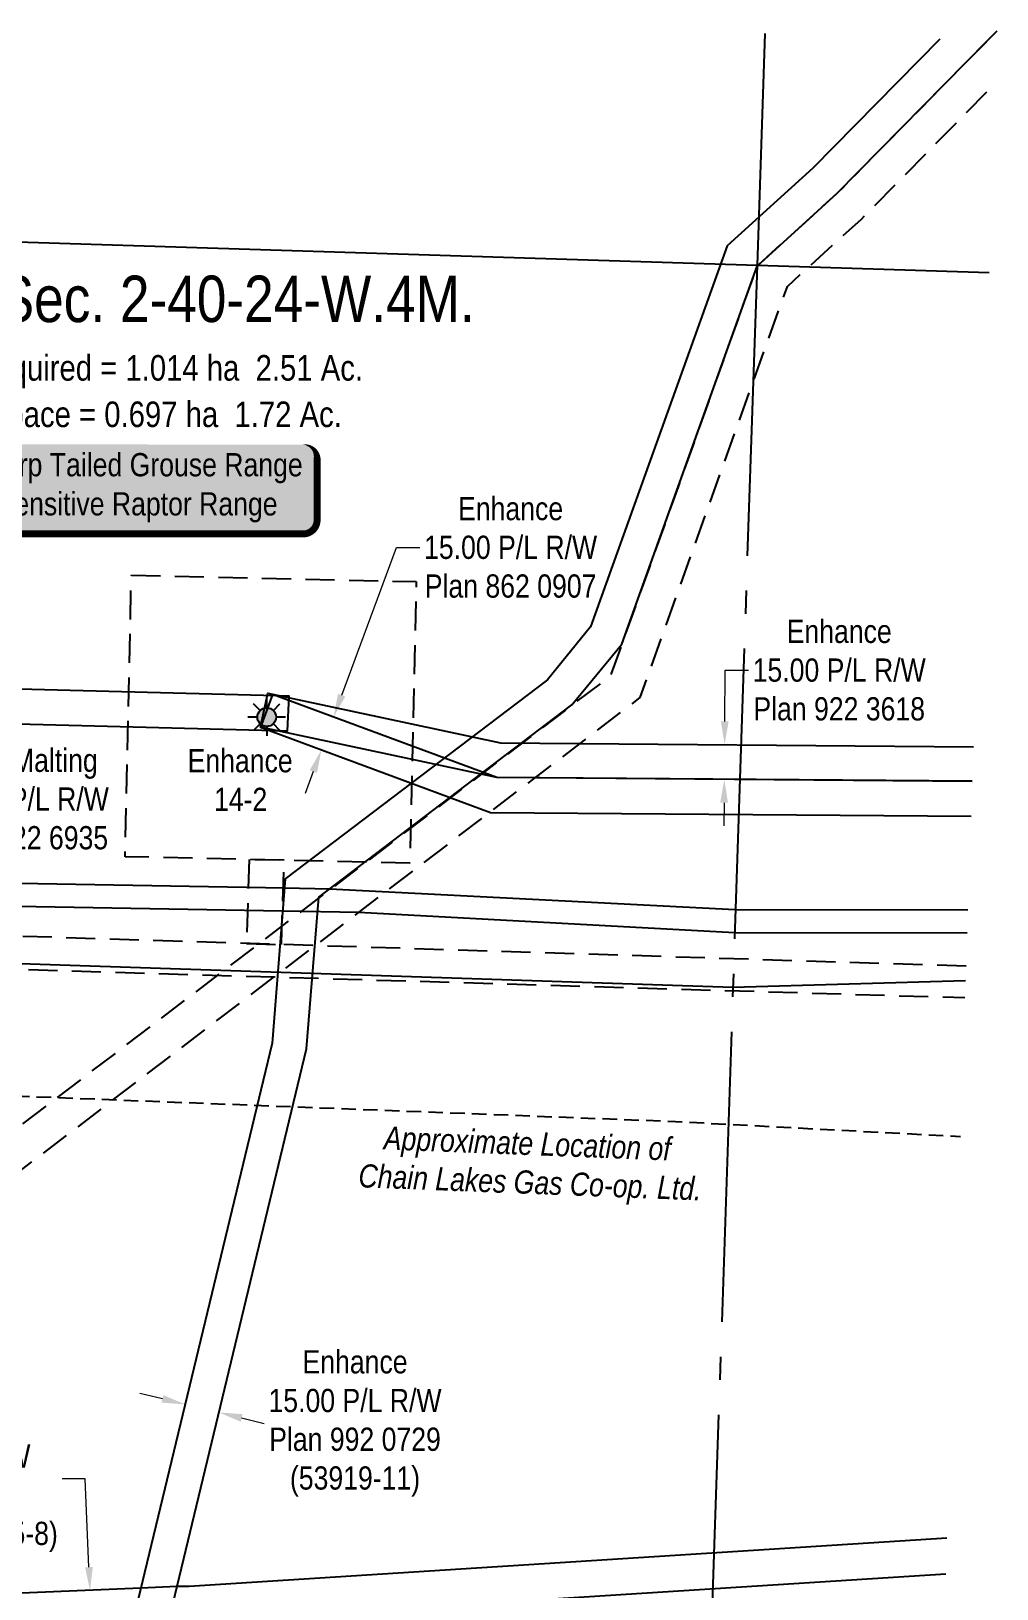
# Model space of a CAD drawing. Extents: x 337432 to 345408, y 5808486 to 5816348.
# Drawn here: x 339792 to 340208, y 5809742 to 5810413 of the extents above; entities that cross this region are included whole.
import ezdxf
from ezdxf.enums import TextEntityAlignment as Align

# ---------------------------------------------------------------- set-up
doc = ezdxf.new("R2010")
doc.units = 0
doc.header["$LTSCALE"] = 5
doc.header["$PDSIZE"] = 0.5
for name, pattern in [('foc-ACCESSROAD', [3.75, 2.5, -1.25]), ('foc-FLOWLINE', [3.75, 2.5, -1.25]), ('foc-QUARTERLINE', [33, 25, -3, 2, -3]), ('UG_PIPE', [1.875, 1.25, -0.625])]:
    doc.linetypes.add(name, pattern=pattern)
doc.layers.get('Defpoints').update_dxf_attribs({"color": 9})
for name, color, linetype in [('AS-PIPE-UG', 44, 'UG_PIPE'), ('AS-PIPE-UG-T', 44, 'Continuous'), ('AS-POWER', 104, 'foc-POWER'), ('AS-WILDLIFE-BLOCK', 131, 'Continuous'), ('C-AR', 13, 'foc-ACCESSROAD'), ('C-FLOWLINE', 13, 'foc-FLOWLINE'), ('C-RW', 13, 'Continuous'), ('C-SYMBOL', 7, 'Continuous'), ('C-WS', 13, 'foc-ACCESSROAD'), ('C-WS-S', 13, 'Continuous'), ('F-RW', 190, 'Continuous'), ('L-AREAREQUIRED', 7, 'Continuous'), ('L-AREAWORK', 5, 'Continuous'), ('L-QSEC', 8, 'foc-QUARTERLINE'), ('L-SEC', 7, 'Continuous')]:
    doc.layers.add(name, color=color, linetype=linetype)
for name, color, linetype, lineweight in [('C-RW-T', 13, 'Continuous', 9), ('C-WS-T', 13, 'Continuous', 9), ('F-AR-T', 190, 'Continuous', 9)]:
    doc.layers.add(name, color=color, linetype=linetype, lineweight=lineweight)
doc.styles.add('100L', font='', dxfattribs={"height": 11})
doc.styles.add('175L', font='', dxfattribs={"height": 20})
doc.styles.add('80', font='', dxfattribs={"height": 10})
doc.styles.add('80CG', font='', dxfattribs={"height": 10})
doc.styles.add('80L', font='', dxfattribs={"height": 10})
doc.styles.add('foc-LtypeFont', font='', dxfattribs={"height": 7.35})
doc.styles.get('100L').set_extended_font_data('Arial Narrow')
doc.styles.get('175L').set_extended_font_data('Arial Narrow')
doc.styles.get('80').set_extended_font_data('Arial Narrow')
doc.styles.get('80CG').set_extended_font_data('Arial Narrow')
doc.styles.get('80L').set_extended_font_data('Arial Narrow')
doc.styles.get('foc-LtypeFont').set_extended_font_data('Arial Narrow')
doc.linetypes.add('foc-POWER', pattern='A,6,-1,["P",foc-LtypeFont,S=0.2,R=0,X=-0.625,Y=-0.75],-1.24,4', length=12.24)
doc.dimstyles.new('Compass 5 000', dxfattribs={"dimscale": 5, "dimtxt": 9, "dimasz": 2, "dimexe": 0.2, "dimexo": 0.0625, "dimgap": 0.5, "dimtad": 0, "dimtih": 1, "dimtoh": 1, "dimzin": 0, "dimdsep": 46, "dimtxsty": '80CG', "dimcen": 0.1, "dimse1": 1, "dimse2": 1, "dimclrd": 256, "dimclrt": 256, "dimaunit": 1, "dimadec": 4, "dimazin": 0, "dimtfac": 0.06, "dimtofl": 0, "dimtmove": 0, "dimatfit": 1, "dimfxl": 0.2, "dimtolj": 1, "dimtzin": 0, "dimlwd": -1, "dimarcsym": 0})

# ---------------------------------------------------------------- blocks, each defined once
blk = doc.blocks.new('*U49')
h = blk.add_hatch(color=255)
edge = h.paths.add_edge_path()
edge.add_line((-71.5, -20), (71.5, -20))
edge.add_arc((71.5, -14), 6, 270, 360)
edge.add_line((77.5, -14), (77.5, 12.5))
edge.add_arc((71.5, 12.5), 6, 0, 90)
edge.add_line((71.5, 18.5), (-71.5, 18.5))
edge.add_arc((-71.5, 12.5), 6, 90, 180)
edge.add_line((-77.5, 12.5), (-77.5, -14))
edge.add_arc((-71.5, -14), 6, 180, 270)
at = {"color": 131, "flags": 128}
blk.add_lwpolyline([(-71.5, -20, 3, 3, 0), (71.5, -20, 3, 3, 0.414214), (77.5, -14, 3, 3, 0), (77.5, 12.5, 3, 0, 0.414214), (71.5, 18.5, 0, 0, 0), (-71.5, 18.5, 0, 0, 0.414214), (-77.5, 12.5, 0, 0, 0), (-77.5, -14, 0, 3, 0.414214)], format="xyseb", close=True, dxfattribs=at)
at = {"color": 131, "style": '80'}
blk.add_attdef('ENTER_TEXT_001', (-35.99, -5), '', height=10, dxfattribs=at)
blk = doc.blocks.new('*D95')
at = {"layer": 'C-RW-T', "transparency": 16777216}
for p, q in [((339848.49, 5809824.22), (339838.77, 5809826.56)), ((339882.57, 5809816.02), (339892.3, 5809813.68))]:
    blk.add_line(p, q, dxfattribs=at)
for points in [[(339848.88, 5809825.84), (339848.1, 5809822.6), (339858.21, 5809821.88)], [(339882.96, 5809817.64), (339882.18, 5809814.4), (339872.85, 5809818.36)]]:
    blk.add_solid(points, dxfattribs=at)
at = {"layer": 'Defpoints', "color": 0, "transparency": 16777216}
for p in [(339872.85, 5809818.36), (339856.18, 5809813.46), (339870.83, 5809809.93)]:
    blk.add_point(p, dxfattribs=at)
at = {"layer": 'C-RW-T', "transparency": 16777216, "insert": (339931.38, 5809813.68), "char_height": 10, "attachment_point": 5, "style": '80CG'}
blk.add_mtext('\\A1;Enhance\\P15.00 P/L R/W\\PPlan 992 0729\\P(53919-11)', dxfattribs=at)
blk = doc.blocks.new('*D148')
at = {"layer": 'C-RW-T', "transparency": 16777216}
for p, q in [((340090.53, 5810115.88), (340090.7, 5810137.89)), ((340090.7, 5810137.89), (340100.7, 5810137.89)), ((340090.25, 5810080.89), (340090.17, 5810070.89))]:
    blk.add_line(p, q, dxfattribs=at)
for points in [[(340088.86, 5810115.9), (340092.19, 5810115.87), (340090.45, 5810105.88)], [(340088.58, 5810080.91), (340091.91, 5810080.88), (340090.33, 5810090.89)]]:
    blk.add_solid(points, dxfattribs=at)
at = {"layer": 'Defpoints', "color": 0, "transparency": 16777216}
for p in [(340050.38, 5810106.2), (340050.26, 5810091.22), (340090.33, 5810090.89)]:
    blk.add_point(p, dxfattribs=at)
at = {"layer": 'C-RW-T', "transparency": 16777216, "insert": (340139.79, 5810137.89), "char_height": 10, "attachment_point": 5, "style": '80CG'}
blk.add_mtext('\\A1;Enhance\\P15.00 P/L R/W\\PPlan 922 3618', dxfattribs=at)
blk = doc.blocks.new('*D149')
at = {"layer": 'C-RW-T', "transparency": 16777216}
for p, q in [((339925.64, 5810127.14), (339949.26, 5810190.75)), ((339949.26, 5810190.75), (339959.26, 5810190.75)), ((339913.43, 5810094.28), (339909.95, 5810084.9))]:
    blk.add_line(p, q, dxfattribs=at)
for points in [[(339924.07, 5810127.72), (339927.2, 5810126.56), (339922.15, 5810117.77)], [(339911.87, 5810094.86), (339914.99, 5810093.7), (339916.91, 5810103.65)]]:
    blk.add_solid(points, dxfattribs=at)
at = {"layer": 'Defpoints', "color": 0, "transparency": 16777216}
for p in [(339922.15, 5810117.77), (339923.5, 5810117.27), (339918.25, 5810103.15)]:
    blk.add_point(p, dxfattribs=at)
at = {"layer": 'C-RW-T', "transparency": 16777216, "insert": (339998.35, 5810190.75), "char_height": 10, "attachment_point": 5, "style": '80CG'}
blk.add_mtext('\\A1;Enhance\\P15.00 P/L R/W\\PPlan 862 0907', dxfattribs=at)
blk = doc.blocks.new('*D163')
at = {"layer": 'C-RW-T', "transparency": 16777216}
for p, q in [((339815.27, 5809789.81), (339805.27, 5809789.81)), ((339816.87, 5809751.8), (339815.27, 5809789.81)), ((339818.34, 5809716.59), (339818.76, 5809706.6))]:
    blk.add_line(p, q, dxfattribs=at)
for points in [[(339818.53, 5809751.87), (339815.2, 5809751.73), (339817.28, 5809741.81)], [(339820.01, 5809716.66), (339816.68, 5809716.52), (339817.92, 5809726.58)]]:
    blk.add_solid(points, dxfattribs=at)
at = {"layer": 'Defpoints', "color": 0, "transparency": 16777216}
for p in [(339817.28, 5809741.81), (339657.74, 5809735.12), (339658.38, 5809719.9)]:
    blk.add_point(p, dxfattribs=at)
at = {"layer": 'C-RW-T', "transparency": 16777216, "insert": (339754.43, 5809789.81), "char_height": 10, "attachment_point": 5, "style": '80CG'}
blk.add_mtext('\\A1;Enhance\\P15.24 P/L R/W\\PPlan 215 TR\\P(21755-7, 21755-8)', dxfattribs=at)
blk = doc.blocks.new('*D179')
at = {"layer": 'Defpoints', "color": 0, "transparency": 16777216}
for p in [(339738.46, 5810047.04), (339756.68, 5810046.72), (339756.51, 5810036.75)]:
    blk.add_point(p, dxfattribs=at)
at = {"layer": 'F-AR-T', "transparency": 16777216}
for p, q in [((339738.64, 5810057.04), (339739.08, 5810082.4)), ((339739.08, 5810082.4), (339749.08, 5810082.4)), ((339738.11, 5810027.07), (339737.94, 5810017.07))]:
    blk.add_line(p, q, dxfattribs=at)
for points in [[(339736.97, 5810057.07), (339740.3, 5810057.01), (339738.46, 5810047.04)], [(339736.45, 5810027.1), (339739.78, 5810027.04), (339738.29, 5810037.07)]]:
    blk.add_solid(points, dxfattribs=at)
at = {"layer": 'F-AR-T', "transparency": 16777216, "insert": (339788.17, 5810082.4), "char_height": 10, "attachment_point": 5, "style": '80CG'}
blk.add_mtext('\\A1;Rahr Malting\\P10.00 P/L R/W\\PPlan 022 6935', dxfattribs=at)
blk = doc.blocks.new('GAS')
h = blk.add_hatch(color=255)
h.dxf.hatch_style = 1
edge = h.paths.add_edge_path()
edge.add_arc((0, 0), 0.9, 0, 360)
for p, q in [((0, 0.81), (0, 1.62)), ((-0.81, 0), (-1.62, 0)), ((-0.57, 0.57), (-1.14, 1.14)), ((0.57, 0.57), (1.14, 1.14)), ((1.62, 0), (0.81, 0)), ((-0.57, -0.57), (-1.14, -1.14)), ((0, -0.81), (0, -1.62)), ((1.14, -1.14), (0.57, -0.57))]:
    blk.add_line(p, q)
blk.add_circle((0, 0), 0.8)

msp = doc.modelspace()

# ---------------------------------------------------------------- linework, layer by layer
at = {"layer": 'AS-PIPE-UG', "flags": 128}
msp.add_lwpolyline([(339532.042, 5809964.447), (340069.391, 5809943.649), (340191.941, 5809937.191)], dxfattribs=at)
at = {"layer": 'AS-POWER', "flags": 128}
msp.add_lwpolyline([(339411.06, 5810024.179), (340093.933, 5810001.4), (340194.182, 5810004.356)], dxfattribs=at)
at = {"layer": 'C-AR'}
msp.add_lwpolyline([(339885.848, 5810056.403), (339884.708, 5810020.276), (339899.697, 5810019.803), (339900.841, 5810056.07)], close=True, dxfattribs=at)
msp.add_lwpolyline([(340194.387, 5810010.504), (339285.218, 5810039.192), (339284.739, 5810024.2), (340193.935, 5809996.951)], dxfattribs=at)
at = {"layer": 'C-FLOWLINE', "flags": 128}
msp.add_lwpolyline([(340207.643, 5810413.019), (340138.839, 5810343.12), (340104.409, 5810311.885), (340041.336, 5810135.537), (339447.405, 5809682.795), (339446.931, 5809678.819), (339465.296, 5809676.667), (340054.157, 5810126.139), (340117.471, 5810303.163), (340149.396, 5810332.125), (340207.073, 5810390.72)], dxfattribs=at)
at = {"layer": 'C-RW', "flags": 128}
for points in [[(340183.125, 5810409.627), (340128.426, 5810354.034), (340091.523, 5810320.54), (340032.757, 5810156.614), (340014.245, 5810133.742), (339901.354, 5810048.156), (339895.665, 5809977.319), (339808.037, 5809613.533)], [(339824.314, 5809616.607), (339910.524, 5809974.946), (339915.769, 5810040.245), (340024.755, 5810122.954), (340046.197, 5810149.128), (340104.409, 5810311.885), (340138.839, 5810343.12), (340203.663, 5810408.976)], [(340197.044, 5810090.128), (339992.381, 5810091.682), (339890.671, 5810113.372), (339893.793, 5810127.969), (339994.037, 5810106.685), (340197.538, 5810104.951)], [(340197.041, 5810090.037), (339992.381, 5810091.682), (339895.909, 5810127.52), (339890.671, 5810113.372), (339989.645, 5810076.7), (340196.54, 5810075.039)], [(340186.169, 5809764.226), (339860.041, 5809743.53), (339854.763, 5809743.397), (339839.141, 5809742.726), (339510.424, 5809728.952)], [(339860.843, 5809728.308), (340185.658, 5809748.915)]]:
    msp.add_lwpolyline(points, dxfattribs=at)
msp.add_lwpolyline([(339526.143, 5810136.502), (339525.755, 5810121.58), (339902.249, 5810111.79), (339903.075, 5810126.7)], close=True, dxfattribs=at)
at = {"layer": 'C-WS', "flags": 128}
msp.add_lwpolyline([(339835.098, 5810178.783), (339957.719, 5810176.059), (339954.994, 5810054.867), (339832.373, 5810057.591)], close=True, dxfattribs=at)
at = {"layer": 'F-RW', "flags": 128}
msp.add_lwpolyline([(340194.86, 5810024.684), (340094.715, 5810024.857), (339932.971, 5810033.639), (339900.232, 5810034.239), (339467.661, 5810041.793), (339467.977, 5810051.779), (339901.034, 5810044.196), (339920.522, 5810043.855), (340095.048, 5810034.83), (340195.197, 5810034.783)], dxfattribs=at)
at = {"layer": 'L-QSEC'}
for p, q in [((340107.769, 5810412.017), (340104.417, 5810312.095)), ((340104.417, 5810312.095), (340078.59, 5809538.99))]:
    msp.add_line(p, q, dxfattribs=at)
at = {"layer": 'L-SEC'}
for p, q in [((340104.417, 5810312.095), (339294.803, 5810337.772)), ((340204.345, 5810308.955), (340104.417, 5810312.095))]:
    msp.add_line(p, q, dxfattribs=at)

# ---------------------------------------------------------------- block references
at = {"layer": 'AS-WILDLIFE-BLOCK'}
ref = msp.add_blockref('*U49', (339837.58, 5810216.583), dxfattribs=dict(at, xscale=0.99978226, yscale=0.99978226, zscale=0.99978226, rotation=359.9883015791574))
ref.add_attrib('ENTER_TEXT_001', 'Sharp Tailed Grouse Range', (339766.263, 5810221.4), dxfattribs={"layer": '0', "color": 131, "height": 9.99782, "rotation": 359.988302, "style": '80'})
ref.add_attrib('ENTER_TEXT_002', 'Sensitive Raptor Range', (339777.086, 5810204.557), dxfattribs={"layer": '0', "color": 131, "height": 9.99782, "rotation": 359.988302, "style": '80'})
at = {"layer": 'C-WS-S', "xscale": 4.998915000000028, "yscale": 4.998915000000028, "zscale": 4.998915000000028}
msp.add_blockref('GAS', (339893.385, 5810117.714), dxfattribs=at)

# ---------------------------------------------------------------- texts
at = {"layer": 'C-SYMBOL', "color": 3, "style": '175L'}
msp.add_text('N.W.1/4 Sec. 2-40-24-W.4M.', height=19.99565, dxfattribs=at).set_placement((339835.894, 5810281.774), align=Align.BOTTOM_CENTER)
at = {"layer": 'C-WS-T', "insert": (339858.824, 5810103.968), "char_height": 9.99783, "attachment_point": 1, "style": '80L'}
msp.add_mtext_dynamic_manual_height_columns('\\pi0.50333;Enhance\\P\\pi11.86512;14-2', width=44.81706, gutter_width=49.989, heights=[0], dxfattribs=at)
at = {"layer": 'L-AREAREQUIRED', "style": '100L'}
msp.add_text('Area Required = 1.014 ha  2.51 Ac.', height=10.9976, dxfattribs=at).set_placement((339835.894, 5810259.278), align=Align.BOTTOM_CENTER)
at = {"layer": 'L-AREAWORK', "style": '100L'}
msp.add_text('Workspace = 0.697 ha  1.72 Ac.', height=10.9976, dxfattribs=at).set_placement((339835.894, 5810239.283), align=Align.BOTTOM_CENTER)

# ---------------------------------------------------------------- dimensions: what is measured, and where the dimension line sits
at = {"layer": 'C-RW-T'}
for base, p1, p2, angle, text, picture, middle in [((339922.155, 5810117.77), (339918.251, 5810103.153), (339923.496, 5810117.272), 69.620672, 'Enhance\\P15.00 P/L R/W\\PPlan 862 0907', '*D149', (339998.351, 5810190.747)), ((340090.326, 5810090.894), (340050.38, 5810106.205), (340050.259, 5810091.217), 269.539212, 'Enhance\\P15.00 P/L R/W\\PPlan 922 3618', '*D148', (340139.79, 5810137.893))]:
    dim = msp.add_linear_dim(base=base, p1=p1, p2=p2, angle=angle, text=text, dimstyle='Compass 5 000', override={"dimtxt": 10}, dxfattribs=at)
    dim.commit()
    dim.dimension.update_dxf_attribs({"geometry": picture, "text_midpoint": middle, "dimtype": 161})
at = {"layer": 'C-RW-T', "color": 5}
dim = msp.add_aligned_dim(p1=(339856.184, 5809813.457), p2=(339870.825, 5809809.934), distance=8.665, text='Enhance\\P15.00 P/L R/W\\PPlan 992 0729\\P(53919-11)', dimstyle='Compass 5 000', override={"dimtxt": 10}, dxfattribs=at)
dim.commit()
dim.dimension.update_dxf_attribs({"geometry": '*D95', "text_midpoint": (339931.383, 5809813.681)})
dim = msp.add_linear_dim(base=(339817.284, 5809741.81), p1=(339658.379, 5809719.896), p2=(339657.741, 5809735.125), angle=92.399422, text='Enhance\\P15.24 P/L R/W\\PPlan 215 TR\\P(21755-7, 21755-8)', dimstyle='Compass 5 000', override={"dimtxt": 10}, dxfattribs=at)
dim.commit()
dim.dimension.update_dxf_attribs({"geometry": '*D163', "text_midpoint": (339754.427, 5809789.81), "dimtype": 161})
at = {"layer": 'F-AR-T'}
dim = msp.add_linear_dim(base=(339738.463, 5810047.043), p1=(339756.505, 5810036.749), p2=(339756.68, 5810046.724), angle=88.996831, text='Rahr Malting\\P10.00 P/L R/W\\PPlan 022 6935', dimstyle='Compass 5 000', dxfattribs=at)
dim.commit()
dim.dimension.update_dxf_attribs({"geometry": '*D179', "text_midpoint": (339788.168, 5810082.399), "dimtype": 161})

# ---------------------------------------------------------------- next in the draw order: texts
at = {"layer": 'AS-PIPE-UG-T', "insert": (339929.608, 5809942.168), "char_height": 10, "attachment_point": 1, "rotation": 357.783463, "style": '80L', "bg_fill": 2}
msp.add_mtext_dynamic_manual_height_columns('\\pi14.41915;{\\fArial Narrow|b0|i1|c0|p34;Approximate Location of\\P\\pi4.15312;Chain Lakes Gas Co-op. Ltd.}', width=153.87922, gutter_width=49.989, heights=[0], dxfattribs=at)

doc.saveas('drawing.dxf')
